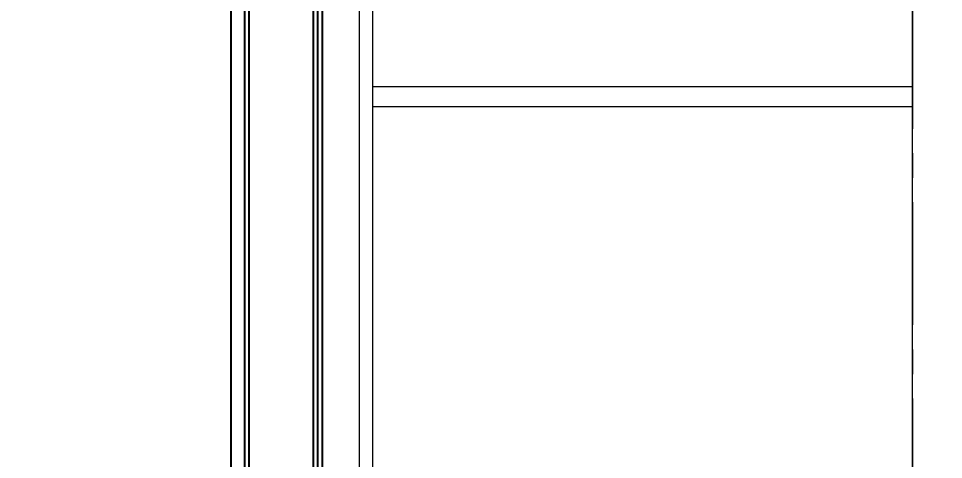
# Model space of a CAD drawing. Header units: inches. Extents: x 236662 to 497023, y -248575 to 81795.
# Drawn here: x 295050 to 295992, y -98991 to -98542 of the extents above; entities that cross this region are included whole.
import ezdxf

# ---------------------------------------------------------------- set-up
doc = ezdxf.new("R2010")
doc.units = ezdxf.units.IN
doc.header["$LTSCALE"] = 10
doc.header["$MEASUREMENT"] = 0
doc.linetypes.add('CENTER', pattern=[2, 1.25, -0.25, 0.25, -0.25])
for name, color, linetype, lineweight in [('02. HP_BE TONG', 1, 'Continuous', 35), ('05. HP_TRUC', 251, 'CENTER', 5), ('06. HP_THAY 1', 134, 'Continuous', 15)]:
    doc.layers.add(name, color=color, linetype=linetype, lineweight=lineweight)
doc.layers.add('04. HP_CUA', color=153, linetype='Continuous')
doc.layers.add('08. HP_DIM', color=118, linetype='Continuous')
doc.styles.add('text2', font='VHELVCN.TTF')
doc.dimstyles.new('AL-100', dxfattribs={"dimtxt": 220, "dimasz": 150, "dimexe": 150, "dimexo": 150, "dimgap": 80, "dimtad": 1, "dimdec": 0, "dimzin": 9, "dimtxsty": 'text2', "dimblk": 'ARCHTICK', "dimcen": 1, "dimdle": 150, "dimclrd": 256, "dimclre": 256, "dimclrt": 7, "dimadec": 0, "dimazin": 0, "dimtfac": 1, "dimtdec": 0, "dimtix": 1, "dimtmove": 2, "dimatfit": 3, "dimldrblk": 'ARCHTICK', "dimfxl": 1, "dimtolj": 1, "dimtzin": 0, "dimlwd": -1, "dimlwe": -1, "dimarcsym": 0})

# ---------------------------------------------------------------- blocks, each defined once
blk = doc.blocks.new('KHUNG TEN A-3')
at = {"layer": '02. HP_BE TONG', "color": 1, "const_width": 0.5}
blk.add_lwpolyline([(15, 5), (415, 5), (415, 292), (15, 292)], close=True, dxfattribs=at)
at = {"layer": '06. HP_THAY 1'}
blk.add_lwpolyline([(0, 297), (420, 297), (420, 0), (0, 0)], close=True, dxfattribs=at)
at = {"layer": 'Defpoints'}
blk.add_lwpolyline([(0, 0), (420, 0), (420, 297), (0, 297)], close=True, dxfattribs=at)
blk = doc.blocks.new('_ArchTick')
at = {"color": 0, "linetype": 'ByBlock', "const_width": 0.15}
blk.add_lwpolyline([(-0.5, -0.5), (0.5, 0.5)], dxfattribs=at)
blk = doc.blocks.new('*D258')
at = {"layer": '08. HP_DIM', "transparency": 16777216}
for p, q in [((296581.96, -100401.71), (296581.96, -97301.71)), ((294310.44, -97451.71), (296731.96, -97451.71)), ((296110.44, -100251.71), (296731.96, -100251.71))]:
    blk.add_line(p, q, dxfattribs=at)
at = {"layer": 'Defpoints', "color": 0, "transparency": 16777216}
for p in [(294160.44, -97451.71), (296581.96, -97451.71), (295960.44, -100251.71)]:
    blk.add_point(p, dxfattribs=at)
at = {"layer": '08. HP_DIM', "transparency": 16777216, "xscale": 150, "yscale": 150, "zscale": 150}
for p, rotation in [((296581.96, -97451.71), 90), ((296581.96, -100251.71), 270)]:
    blk.add_blockref('_ArchTick', p, dxfattribs=dict(at, rotation=rotation))
at = {"layer": '08. HP_DIM', "color": 7, "transparency": 16777216, "insert": (296389.61, -98851.71), "char_height": 220, "attachment_point": 5, "rotation": 90, "style": 'text2'}
blk.add_mtext('\\A1;2800', dxfattribs=at)

msp = doc.modelspace()

# ---------------------------------------------------------------- linework, layer by layer
at = {"layer": '04. HP_CUA'}
for p, q in [((295265.85, -98086.46), (295265.85, -100137.01)), ((295279.84, -98086.46), (295279.84, -100153.39)), ((295284.5, -100151.13), (295284.51, -98086.46)), ((295349.8, -98086.46), (295349.8, -100227.6)), ((295354.47, -100240.79), (295354.47, -98086.46)), ((295359.13, -98086.46), (295359.13, -100251.71))]:
    msp.add_line(p, q, dxfattribs=at)
at = {"layer": '05. HP_TRUC', "ltscale": 10}
msp.add_line((295960.44, -83129.31), (295960.44, -101712.76), dxfattribs=at)
at = {"layer": '06. HP_THAY 1'}
for p, q in [((295410.44, -98611.71), (295410.44, -97811.71)), ((295960.44, -98611.71), (295960.44, -97811.71)), ((295396.55, -98086.46), (295396.55, -100251.71)), ((295410.44, -98631.71), (295410.44, -98611.71)), ((295445.45, -98611.71), (295410.44, -98611.71)), ((295960.44, -98611.71), (295445.45, -98611.71)), ((295960.44, -98631.71), (295960.44, -98611.71)), ((295410.44, -99431.71), (295410.44, -98631.71)), ((295410.44, -98631.71), (295445.45, -98631.71)), ((295445.45, -98631.71), (295960.44, -98631.71)), ((295960.44, -99431.71), (295960.44, -98631.71))]:
    msp.add_line(p, q, dxfattribs=at)

# ---------------------------------------------------------------- block references
at = {"color": 1, "extrusion": (-2.60012e-09, -0.006863, 0.999976), "xscale": 75.4676488820624, "yscale": 75.4676488820624, "zscale": 75.4676488820624, "rotation": 269.9999565870517}
msp.add_blockref('KHUNG TEN A-3', (282444.61, -78209.22, 567.61), dxfattribs=at)

# ---------------------------------------------------------------- dimensions: what is measured, and where the dimension line sits
at = {"layer": '08. HP_DIM'}
dim = msp.add_linear_dim(base=(296581.96, -97451.71), p1=(295960.44, -100251.71), p2=(294160.44, -97451.71), angle=90, dimstyle='AL-100', dxfattribs=at)
dim.commit()
dim.dimension.update_dxf_attribs({"geometry": '*D258', "text_midpoint": (296389.61, -98851.71)})

doc.saveas('drawing.dxf')
